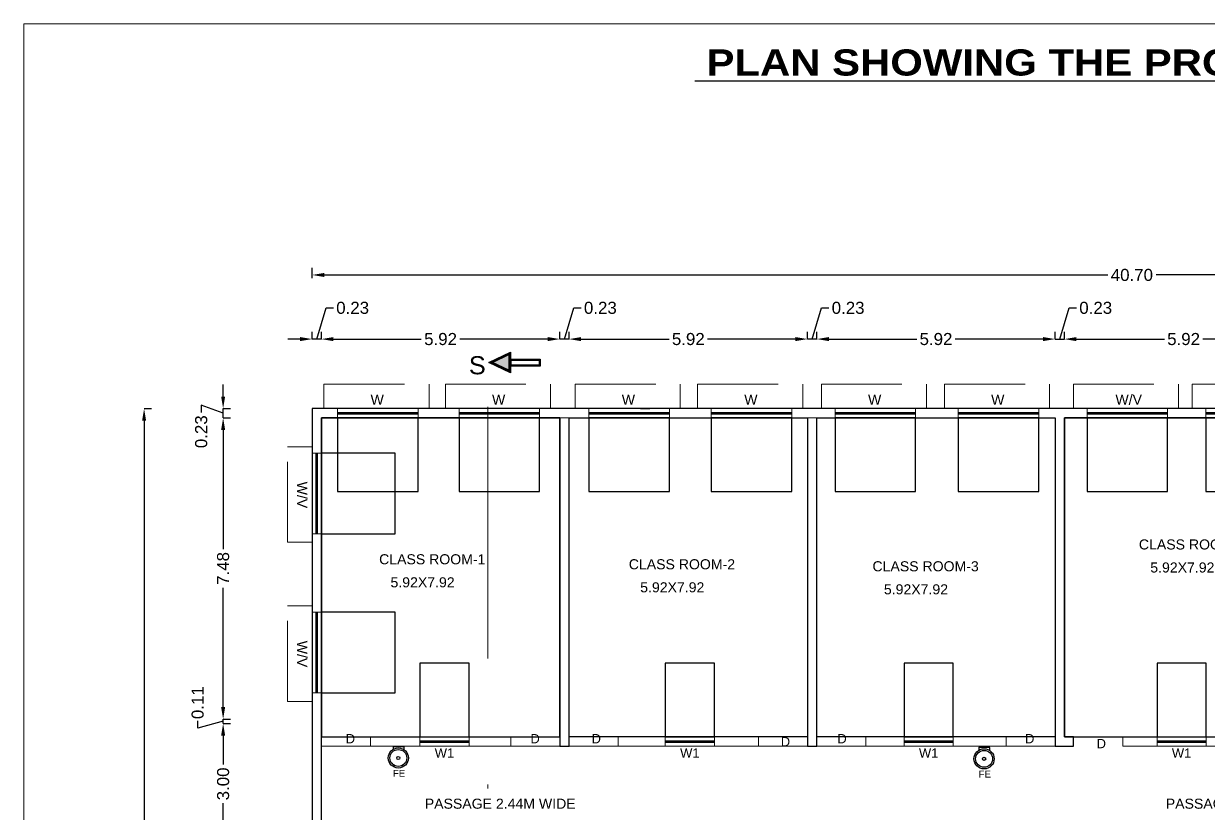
# Model space of a CAD drawing. Header units: metres. Extents: x -278 to 15491, y -352 to 277.
# Drawn here: x 15262.32 to 15291.73, y -268.6 to -248.99 of the extents above; entities that cross this region are included whole.
import ezdxf

# ---------------------------------------------------------------- set-up
doc = ezdxf.new("R2010")
doc.units = ezdxf.units.M
doc.header["$MEASUREMENT"] = 0
doc.linetypes.add('CABLIN', pattern=[0.35, 0.25, -0.1])
doc.linetypes.add('DASHDOT2', pattern=[0.5, 0.25, -0.125, 0, -0.125])
for name, color, linetype in [('0 @ 1', 7, 'Continuous'), ('BLK_1_FLR_1_BLT_UP_AREA', 26, 'Continuous'), ('BLK_1_FLR_1_CARPET_AREA', 25, 'Continuous'), ('BLK_1_FLR_1_REGULAR_ROOM_1', 117, 'Continuous')]:
    doc.layers.add(name, color=color, linetype=linetype)
doc.layers.add('BLK_1_FLR_1_ROOM_1_LIGHT_VENTILATION_1', color=232, linetype='Continuous', lineweight=30)
doc.styles.add('56', font='')
doc.styles.add('arial', font='arial.ttf')
doc.styles.get("Standard").update_dxf_attribs({"font": 'arial.ttf'})
doc.styles.get('56').set_extended_font_data('Arial Black')
doc.dimstyles.new('Annotative', dxfattribs={"dimscale": 0, "dimtxt": 0.3, "dimasz": 0.3, "dimexe": 0.18, "dimexo": 0.0625, "dimgap": 0.09, "dimtad": 0, "dimzin": 0, "dimdsep": 46, "dimtxsty": 'Standard', "dimcen": 0.09, "dimadec": 0, "dimazin": 0, "dimtfac": 1, "dimtofl": 0, "dimtmove": 0, "dimatfit": 3, "dimfxl": 0, "dimtolj": 1, "dimtzin": 0, "dimarcsym": 0})

# ---------------------------------------------------------------- blocks, each defined once
blk = doc.blocks.new('*D99')
at = {"color": 0, "lineweight": -2, "ltscale": 10}
for p, q in [((15267.273, -266.368), (15267.453, -266.368)), ((15267.273, -266.668), (15267.273, -267.389)), ((15267.273, -269.069), (15267.273, -268.347)), ((15267.273, -269.369), (15267.453, -269.369))]:
    blk.add_line(p, q, dxfattribs=at)
at = {"color": 0, "lineweight": 0, "ltscale": 10}
for points in [[(15267.223, -266.668), (15267.323, -266.668), (15267.273, -266.368)], [(15267.223, -269.069), (15267.323, -269.069), (15267.273, -269.369)]]:
    blk.add_solid(points, dxfattribs=at)
at = {"layer": 'Defpoints', "color": 0, "lineweight": 0, "ltscale": 10}
for p in [(15267.273, -266.368), (15267.273, -266.368), (15267.273, -269.369)]:
    blk.add_point(p, dxfattribs=at)
at = {"color": 0, "lineweight": 0, "ltscale": 10, "insert": (15267.273, -267.868), "char_height": 0.3, "attachment_point": 5, "rotation": 90}
blk.add_mtext('\\A1;3.00', dxfattribs=at)
blk = doc.blocks.new('*D100')
at = {"color": 0, "lineweight": -2, "ltscale": 10}
for p, q in [((15267.273, -265.958), (15267.273, -265.658)), ((15266.641, -266.482), (15266.641, -266.302)), ((15267.273, -266.313), (15266.641, -266.482)), ((15267.273, -266.258), (15267.453, -266.258)), ((15267.273, -266.368), (15267.273, -266.258)), ((15267.273, -266.368), (15267.453, -266.368)), ((15267.273, -266.668), (15267.273, -266.968))]:
    blk.add_line(p, q, dxfattribs=at)
at = {"color": 0, "lineweight": 0, "ltscale": 10}
for points in [[(15267.223, -265.958), (15267.323, -265.958), (15267.273, -266.258)], [(15267.223, -266.668), (15267.323, -266.668), (15267.273, -266.368)]]:
    blk.add_solid(points, dxfattribs=at)
at = {"layer": 'Defpoints', "color": 0, "lineweight": 0, "ltscale": 10}
for p in [(15267.273, -266.258), (15267.273, -266.258), (15267.273, -266.368)]:
    blk.add_point(p, dxfattribs=at)
at = {"color": 0, "lineweight": 0, "ltscale": 10, "insert": (15266.641, -265.851), "char_height": 0.3, "attachment_point": 5, "rotation": 90}
blk.add_mtext('\\A1;0.11', dxfattribs=at)
blk = doc.blocks.new('*D101')
at = {"color": 0, "lineweight": -2, "ltscale": 10}
for p, q in [((15267.273, -258.778), (15267.453, -258.778)), ((15267.273, -259.078), (15267.273, -262.039)), ((15267.273, -265.958), (15267.273, -262.996)), ((15267.273, -266.258), (15267.453, -266.258))]:
    blk.add_line(p, q, dxfattribs=at)
at = {"color": 0, "lineweight": 0, "ltscale": 10}
for points in [[(15267.223, -259.078), (15267.323, -259.078), (15267.273, -258.778)], [(15267.223, -265.958), (15267.323, -265.958), (15267.273, -266.258)]]:
    blk.add_solid(points, dxfattribs=at)
at = {"layer": 'Defpoints', "color": 0, "lineweight": 0, "ltscale": 10}
for p in [(15267.273, -258.778), (15267.273, -258.778), (15267.273, -266.258)]:
    blk.add_point(p, dxfattribs=at)
at = {"color": 0, "lineweight": 0, "ltscale": 10, "insert": (15267.273, -262.518), "char_height": 0.3, "attachment_point": 5, "rotation": 90}
blk.add_mtext('\\A1;7.48', dxfattribs=at)
blk = doc.blocks.new('*D102')
at = {"color": 0, "lineweight": -2, "ltscale": 10}
for p, q in [((15267.273, -258.249), (15267.273, -257.949)), ((15267.273, -258.664), (15266.729, -258.463)), ((15266.729, -258.463), (15266.729, -258.643)), ((15267.273, -258.549), (15267.453, -258.549)), ((15267.273, -258.778), (15267.273, -258.549)), ((15267.273, -258.778), (15267.453, -258.778)), ((15267.273, -259.078), (15267.273, -259.378))]:
    blk.add_line(p, q, dxfattribs=at)
at = {"color": 0, "lineweight": 0, "ltscale": 10}
for points in [[(15267.223, -258.249), (15267.323, -258.249), (15267.273, -258.549)], [(15267.223, -259.078), (15267.323, -259.078), (15267.273, -258.778)]]:
    blk.add_solid(points, dxfattribs=at)
at = {"layer": 'Defpoints', "color": 0, "lineweight": 0, "ltscale": 10}
for p in [(15267.273, -258.549), (15267.273, -258.549), (15267.273, -258.778)]:
    blk.add_point(p, dxfattribs=at)
at = {"color": 0, "lineweight": 0, "ltscale": 10, "insert": (15266.729, -259.123), "char_height": 0.3, "attachment_point": 5, "rotation": 90}
blk.add_mtext('\\A1;0.23', dxfattribs=at)
blk = doc.blocks.new('*D103')
at = {"color": 0, "lineweight": -2, "ltscale": 10}
for p, q in [((15265.311, -258.549), (15265.491, -258.549)), ((15265.311, -258.849), (15265.311, -272.965)), ((15265.311, -288.269), (15265.311, -274.154)), ((15265.311, -288.569), (15265.491, -288.569))]:
    blk.add_line(p, q, dxfattribs=at)
at = {"color": 0, "lineweight": 0, "ltscale": 10}
for points in [[(15265.261, -258.849), (15265.361, -258.849), (15265.311, -258.549)], [(15265.261, -288.269), (15265.361, -288.269), (15265.311, -288.569)]]:
    blk.add_solid(points, dxfattribs=at)
at = {"layer": 'Defpoints', "color": 0, "lineweight": 0, "ltscale": 10}
for p in [(15265.311, -258.549), (15265.311, -258.549), (15265.311, -288.569)]:
    blk.add_point(p, dxfattribs=at)
at = {"color": 0, "lineweight": 0, "ltscale": 10, "insert": (15265.311, -273.559), "char_height": 0.3, "attachment_point": 5, "rotation": 90}
blk.add_mtext('\\A1;30.02', dxfattribs=at)
blk = doc.blocks.new('*D106')
at = {"color": 0, "lineweight": -2, "ltscale": 10}
for p, q in [((15288.157, -256.823), (15288.157, -256.643)), ((15294.077, -256.823), (15294.077, -256.643)), ((15288.457, -256.823), (15290.639, -256.823)), ((15293.777, -256.823), (15291.595, -256.823))]:
    blk.add_line(p, q, dxfattribs=at)
at = {"color": 0, "lineweight": 0, "ltscale": 10}
for points in [[(15288.457, -256.773), (15288.457, -256.873), (15288.157, -256.823)], [(15293.777, -256.773), (15293.777, -256.873), (15294.077, -256.823)]]:
    blk.add_solid(points, dxfattribs=at)
at = {"layer": 'Defpoints', "color": 0, "lineweight": 0, "ltscale": 10}
for p in [(15288.157, -256.823), (15294.077, -256.823), (15294.077, -256.823)]:
    blk.add_point(p, dxfattribs=at)
at = {"color": 0, "lineweight": 0, "ltscale": 10, "insert": (15291.117, -256.823), "char_height": 0.3, "attachment_point": 5}
blk.add_mtext('\\A1;5.92', dxfattribs=at)
blk = doc.blocks.new('*D110')
at = {"color": 0, "lineweight": -2, "ltscale": 10}
for p, q in [((15281.896, -256.823), (15282.128, -256.048)), ((15282.128, -256.048), (15282.308, -256.048)), ((15281.781, -256.823), (15281.781, -256.643)), ((15282.011, -256.823), (15282.011, -256.643)), ((15281.481, -256.823), (15281.181, -256.823)), ((15282.011, -256.823), (15281.781, -256.823)), ((15282.311, -256.823), (15282.611, -256.823))]:
    blk.add_line(p, q, dxfattribs=at)
at = {"color": 0, "lineweight": 0, "ltscale": 10}
for points in [[(15281.481, -256.773), (15281.481, -256.873), (15281.781, -256.823)], [(15282.311, -256.773), (15282.311, -256.873), (15282.011, -256.823)]]:
    blk.add_solid(points, dxfattribs=at)
at = {"layer": 'Defpoints', "color": 0, "lineweight": 0, "ltscale": 10}
for p in [(15281.781, -256.823), (15281.781, -256.823), (15282.011, -256.823)]:
    blk.add_point(p, dxfattribs=at)
at = {"color": 0, "lineweight": 0, "ltscale": 10, "insert": (15282.788, -256.048), "char_height": 0.3, "attachment_point": 5}
blk.add_mtext('\\A1;0.23', dxfattribs=at)
blk = doc.blocks.new('*D111')
at = {"color": 0, "lineweight": -2, "ltscale": 10}
for p, q in [((15275.861, -256.823), (15275.861, -256.643)), ((15281.781, -256.823), (15281.781, -256.643)), ((15276.161, -256.823), (15278.342, -256.823)), ((15281.481, -256.823), (15279.299, -256.823))]:
    blk.add_line(p, q, dxfattribs=at)
at = {"color": 0, "lineweight": 0, "ltscale": 10}
for points in [[(15276.161, -256.773), (15276.161, -256.873), (15275.861, -256.823)], [(15281.481, -256.773), (15281.481, -256.873), (15281.781, -256.823)]]:
    blk.add_solid(points, dxfattribs=at)
at = {"layer": 'Defpoints', "color": 0, "lineweight": 0, "ltscale": 10}
for p in [(15275.861, -256.823), (15275.861, -256.823), (15281.781, -256.823)]:
    blk.add_point(p, dxfattribs=at)
at = {"color": 0, "lineweight": 0, "ltscale": 10, "insert": (15278.821, -256.823), "char_height": 0.3, "attachment_point": 5}
blk.add_mtext('\\A1;5.92', dxfattribs=at)
blk = doc.blocks.new('*D112')
at = {"color": 0, "lineweight": -2, "ltscale": 10}
for p, q in [((15275.746, -256.823), (15275.978, -256.048)), ((15275.978, -256.048), (15276.158, -256.048)), ((15275.631, -256.823), (15275.631, -256.643)), ((15275.861, -256.823), (15275.861, -256.643)), ((15275.331, -256.823), (15275.031, -256.823)), ((15275.861, -256.823), (15275.631, -256.823)), ((15276.161, -256.823), (15276.461, -256.823))]:
    blk.add_line(p, q, dxfattribs=at)
at = {"color": 0, "lineweight": 0, "ltscale": 10}
for points in [[(15275.331, -256.773), (15275.331, -256.873), (15275.631, -256.823)], [(15276.161, -256.773), (15276.161, -256.873), (15275.861, -256.823)]]:
    blk.add_solid(points, dxfattribs=at)
at = {"layer": 'Defpoints', "color": 0, "lineweight": 0, "ltscale": 10}
for p in [(15275.631, -256.823), (15275.631, -256.823), (15275.861, -256.823)]:
    blk.add_point(p, dxfattribs=at)
at = {"color": 0, "lineweight": 0, "ltscale": 10, "insert": (15276.638, -256.048), "char_height": 0.3, "attachment_point": 5}
blk.add_mtext('\\A1;0.23', dxfattribs=at)
blk = doc.blocks.new('*D113')
at = {"color": 0, "lineweight": -2, "ltscale": 10}
for p, q in [((15269.711, -256.823), (15269.711, -256.643)), ((15275.631, -256.823), (15275.631, -256.643)), ((15270.011, -256.823), (15272.192, -256.823)), ((15275.331, -256.823), (15273.149, -256.823))]:
    blk.add_line(p, q, dxfattribs=at)
at = {"color": 0, "lineweight": 0, "ltscale": 10}
for points in [[(15270.011, -256.773), (15270.011, -256.873), (15269.711, -256.823)], [(15275.331, -256.773), (15275.331, -256.873), (15275.631, -256.823)]]:
    blk.add_solid(points, dxfattribs=at)
at = {"layer": 'Defpoints', "color": 0, "lineweight": 0, "ltscale": 10}
for p in [(15269.711, -256.823), (15269.711, -256.823), (15275.631, -256.823)]:
    blk.add_point(p, dxfattribs=at)
at = {"color": 0, "lineweight": 0, "ltscale": 10, "insert": (15272.671, -256.823), "char_height": 0.3, "attachment_point": 5}
blk.add_mtext('\\A1;5.92', dxfattribs=at)
blk = doc.blocks.new('*D114')
at = {"color": 0, "lineweight": -2, "ltscale": 10}
for p, q in [((15269.596, -256.823), (15269.829, -256.048)), ((15269.829, -256.048), (15270.009, -256.048)), ((15269.482, -256.823), (15269.482, -256.643)), ((15269.711, -256.823), (15269.711, -256.643)), ((15269.182, -256.823), (15268.882, -256.823)), ((15269.711, -256.823), (15269.482, -256.823)), ((15270.011, -256.823), (15270.311, -256.823))]:
    blk.add_line(p, q, dxfattribs=at)
at = {"color": 0, "lineweight": 0, "ltscale": 10}
for points in [[(15269.182, -256.773), (15269.182, -256.873), (15269.482, -256.823)], [(15270.011, -256.773), (15270.011, -256.873), (15269.711, -256.823)]]:
    blk.add_solid(points, dxfattribs=at)
at = {"layer": 'Defpoints', "color": 0, "lineweight": 0, "ltscale": 10}
for p in [(15269.482, -256.823), (15269.482, -256.823), (15269.711, -256.823)]:
    blk.add_point(p, dxfattribs=at)
at = {"color": 0, "lineweight": 0, "ltscale": 10, "insert": (15270.488, -256.048), "char_height": 0.3, "attachment_point": 5}
blk.add_mtext('\\A1;0.23', dxfattribs=at)
blk = doc.blocks.new('*D115')
at = {"color": 0, "lineweight": -2, "ltscale": 10}
for p, q in [((15282.011, -256.823), (15282.011, -256.643)), ((15287.928, -256.823), (15287.928, -256.643)), ((15282.311, -256.823), (15284.491, -256.823)), ((15287.628, -256.823), (15285.448, -256.823))]:
    blk.add_line(p, q, dxfattribs=at)
at = {"color": 0, "lineweight": 0, "ltscale": 10}
for points in [[(15282.311, -256.773), (15282.311, -256.873), (15282.011, -256.823)], [(15287.628, -256.773), (15287.628, -256.873), (15287.928, -256.823)]]:
    blk.add_solid(points, dxfattribs=at)
at = {"layer": 'Defpoints', "color": 0, "lineweight": 0, "ltscale": 10}
for p in [(15282.011, -256.823), (15287.928, -256.823), (15287.928, -256.823)]:
    blk.add_point(p, dxfattribs=at)
at = {"color": 0, "lineweight": 0, "ltscale": 10, "insert": (15284.97, -256.823), "char_height": 0.3, "attachment_point": 5}
blk.add_mtext('\\A1;5.92', dxfattribs=at)
blk = doc.blocks.new('*D116')
at = {"color": 0, "lineweight": -2, "ltscale": 10}
for p, q in [((15288.043, -256.823), (15288.275, -256.048)), ((15288.275, -256.048), (15288.455, -256.048)), ((15287.928, -256.823), (15287.928, -256.643)), ((15288.157, -256.823), (15288.157, -256.643)), ((15287.628, -256.823), (15287.328, -256.823)), ((15287.928, -256.823), (15288.157, -256.823)), ((15288.457, -256.823), (15288.757, -256.823))]:
    blk.add_line(p, q, dxfattribs=at)
at = {"color": 0, "lineweight": 0, "ltscale": 10}
for points in [[(15287.628, -256.773), (15287.628, -256.873), (15287.928, -256.823)], [(15288.457, -256.773), (15288.457, -256.873), (15288.157, -256.823)]]:
    blk.add_solid(points, dxfattribs=at)
at = {"layer": 'Defpoints', "color": 0, "lineweight": 0, "ltscale": 10}
for p in [(15287.928, -256.823), (15288.157, -256.823), (15288.157, -256.823)]:
    blk.add_point(p, dxfattribs=at)
at = {"color": 0, "lineweight": 0, "ltscale": 10, "insert": (15288.935, -256.048), "char_height": 0.3, "attachment_point": 5}
blk.add_mtext('\\A1;0.23', dxfattribs=at)
blk = doc.blocks.new('*D117')
at = {"color": 0, "lineweight": -2, "ltscale": 10}
for p, q in [((15269.482, -255.308), (15269.482, -255.051)), ((15269.782, -255.231), (15289.232, -255.231)), ((15309.885, -255.231), (15290.435, -255.231)), ((15310.185, -255.308), (15310.185, -255.051))]:
    blk.add_line(p, q, dxfattribs=at)
at = {"color": 0, "lineweight": 0, "ltscale": 10}
for points in [[(15269.782, -255.181), (15269.782, -255.281), (15269.482, -255.231)], [(15309.885, -255.181), (15309.885, -255.281), (15310.185, -255.231)]]:
    blk.add_solid(points, dxfattribs=at)
at = {"layer": 'Defpoints', "color": 0, "lineweight": 0, "ltscale": 10}
for p in [(15310.185, -255.231), (15269.482, -255.371), (15310.185, -255.371)]:
    blk.add_point(p, dxfattribs=at)
at = {"color": 0, "lineweight": 0, "ltscale": 10, "insert": (15289.833, -255.231), "char_height": 0.3, "attachment_point": 5}
blk.add_mtext('\\A1;40.70', dxfattribs=at)
blk = doc.blocks.new('GRT')
for p, q in [((5950.794, 119.102), (5950.794, 118.996)), ((5951.195, 118.984), (5951.195, 119.09))]:
    blk.add_line(p, q)
at = {"linetype": 'ByBlock', "ltscale": 0.5}
blk.add_line((5950.794, 119.102), (5951.195, 119.102), dxfattribs=at)
for radius in [0.367, 0.308, 0.0591]:
    blk.add_circle((5950.985, 118.683), radius)
blk = doc.blocks.new('GRYTI')
at = {"lineweight": 0, "xscale": 0.6810746850801825, "yscale": 0.6810746850801825, "zscale": 0.6810746850801825}
blk.add_blockref('GRT', (11224.832, -379.269), dxfattribs=at)
at = {"lineweight": 0}
blk.add_text('FE', height=0.1703, dxfattribs=at).set_placement((15277.764, -298.902))
blk = doc.blocks.new('dryyi')
at = {"lineweight": -2, "ltscale": 10}
h = blk.add_hatch(color=1, dxfattribs=at)
h.dxf.hatch_style = 1
h.paths.add_polyline_path([(7748.02, 495.873), (7747.828, 496.277), (7747.635, 495.873)])
at = {"color": 1, "lineweight": -2, "ltscale": 10}
for points in [[(7747.571, 495.833), (7747.828, 496.369), (7748.084, 495.833)], [(7747.603, 495.853), (7747.828, 496.323), (7748.052, 495.853)], [(7747.635, 495.873), (7747.828, 496.277), (7748.02, 495.873)], [(7747.738, 495.832), (7747.905, 495.832), (7747.905, 495.096), (7747.738, 495.096)], [(7747.758, 495.812), (7747.885, 495.812), (7747.885, 495.116), (7747.758, 495.116)]]:
    blk.add_lwpolyline(points, close=True, dxfattribs=at)

msp = doc.modelspace()

# ---------------------------------------------------------------- linework, layer by layer
at = {"linetype": 'CABLIN', "lineweight": 0, "ltscale": 8}
for p, q in [((15269.775, -258.549), (15269.775, -257.939)), ((15269.775, -257.939), (15272.385, -257.939)), ((15272.385, -257.939), (15272.385, -258.549)), ((15272.79, -258.549), (15272.79, -257.939)), ((15272.79, -257.939), (15275.4, -257.939)), ((15275.4, -257.939), (15275.4, -258.549)), ((15276.011, -258.549), (15276.011, -257.939)), ((15276.011, -257.939), (15278.621, -257.939)), ((15278.621, -257.939), (15278.621, -258.549)), ((15279.052, -258.549), (15279.052, -257.939)), ((15279.052, -257.939), (15281.662, -257.939)), ((15281.662, -257.939), (15281.662, -258.549)), ((15282.125, -258.549), (15282.125, -257.939)), ((15282.125, -257.939), (15284.735, -257.939)), ((15284.735, -257.939), (15284.735, -258.549)), ((15285.181, -258.549), (15285.181, -257.939)), ((15285.181, -257.939), (15287.791, -257.939)), ((15287.791, -257.939), (15287.791, -258.549)), ((15288.38, -258.549), (15288.38, -257.939)), ((15288.38, -257.939), (15290.99, -257.939)), ((15290.99, -257.939), (15290.99, -258.549)), ((15291.332, -258.549), (15291.332, -257.939)), ((15291.332, -257.939), (15293.942, -257.939)), ((15268.872, -261.869), (15268.872, -259.494)), ((15268.872, -259.494), (15269.482, -259.494)), ((15269.482, -261.869), (15268.872, -261.869)), ((15268.872, -265.819), (15268.872, -263.444)), ((15268.872, -263.444), (15269.482, -263.444)), ((15269.482, -265.819), (15268.872, -265.819))]:
    msp.add_line(p, q, dxfattribs=at)
at = {"lineweight": 0}
for p, q in [((15310.185, -258.549), (15269.482, -258.549)), ((15269.482, -258.549), (15269.482, -288.569)), ((15269.711, -269.369), (15269.711, -258.778)), ((15287.928, -258.778), (15269.711, -258.778)), ((15275.631, -266.931), (15275.631, -258.778)), ((15275.861, -266.931), (15275.861, -258.778)), ((15277.635, -258.552), (15277.863, -258.552)), ((15281.781, -266.931), (15281.781, -258.778)), ((15282.011, -266.931), (15282.011, -258.778)), ((15287.928, -266.931), (15287.928, -258.778)), ((15288.157, -266.702), (15288.157, -258.778)), ((15288.157, -258.778), (15294.077, -258.778)), ((15270.931, -266.931), (15270.931, -266.702)), ((15274.411, -266.931), (15274.411, -266.702)), ((15277.081, -266.931), (15277.081, -266.702)), ((15280.561, -266.931), (15280.561, -266.702)), ((15283.231, -266.702), (15286.708, -266.702)), ((15283.231, -266.931), (15283.231, -266.702)), ((15286.708, -266.931), (15286.708, -266.702)), ((15288.157, -266.702), (15288.386, -266.702)), ((15288.386, -266.931), (15288.386, -266.702)), ((15289.606, -266.702), (15292.629, -266.702)), ((15289.606, -266.931), (15289.606, -266.702)), ((15282.443, -266.931), (15288.386, -266.931)), ((15289.606, -266.931), (15292.629, -266.931))]:
    msp.add_line(p, q, dxfattribs=at)
at = {"lineweight": 0, "ltscale": 10}
for p, q in [((15270.115, -258.778), (15270.115, -258.549)), ((15270.115, -258.644), (15272.115, -258.644)), ((15270.115, -258.664), (15272.115, -258.664)), ((15270.115, -258.684), (15272.115, -258.684)), ((15272.115, -258.778), (15272.115, -258.549)), ((15273.13, -258.778), (15273.13, -258.549)), ((15273.13, -258.644), (15275.13, -258.644)), ((15273.13, -258.664), (15275.13, -258.664)), ((15273.13, -258.684), (15275.13, -258.684)), ((15275.13, -258.778), (15275.13, -258.549)), ((15276.351, -258.778), (15276.351, -258.549)), ((15276.351, -258.644), (15278.351, -258.644)), ((15276.351, -258.664), (15278.351, -258.664)), ((15276.351, -258.684), (15278.351, -258.684)), ((15278.351, -258.778), (15278.351, -258.549)), ((15279.392, -258.778), (15279.392, -258.549)), ((15279.392, -258.644), (15281.392, -258.644)), ((15279.392, -258.664), (15281.392, -258.664)), ((15279.392, -258.684), (15281.392, -258.684)), ((15281.392, -258.778), (15281.392, -258.549)), ((15282.465, -258.778), (15282.465, -258.549)), ((15282.465, -258.644), (15284.465, -258.644)), ((15282.465, -258.664), (15284.465, -258.664)), ((15282.465, -258.684), (15284.465, -258.684)), ((15284.465, -258.778), (15284.465, -258.549)), ((15285.521, -258.778), (15285.521, -258.549)), ((15285.521, -258.644), (15287.521, -258.644)), ((15285.521, -258.664), (15287.521, -258.664)), ((15285.521, -258.684), (15287.521, -258.684)), ((15287.521, -258.778), (15287.521, -258.549)), ((15288.72, -258.778), (15288.72, -258.549)), ((15288.72, -258.644), (15290.72, -258.644)), ((15288.72, -258.664), (15290.72, -258.664)), ((15288.72, -258.684), (15290.72, -258.684)), ((15290.72, -258.778), (15290.72, -258.549)), ((15291.672, -258.778), (15291.672, -258.549)), ((15291.672, -258.644), (15293.672, -258.644)), ((15291.672, -258.664), (15293.672, -258.664)), ((15291.672, -258.684), (15293.672, -258.684)), ((15269.711, -259.656), (15269.482, -259.656)), ((15269.576, -261.656), (15269.576, -259.656)), ((15269.596, -261.656), (15269.596, -259.656)), ((15269.616, -261.656), (15269.616, -259.656)), ((15269.711, -261.656), (15269.482, -261.656)), ((15287.928, -263.261), (15287.928, -263.371)), ((15269.711, -263.606), (15269.482, -263.606)), ((15269.576, -265.606), (15269.576, -263.606)), ((15269.596, -265.606), (15269.596, -263.606)), ((15269.616, -265.606), (15269.616, -263.606)), ((15269.711, -265.606), (15269.482, -265.606)), ((15274.411, -266.702), (15270.931, -266.702)), ((15272.157, -266.702), (15272.157, -266.931)), ((15273.377, -266.702), (15273.377, -266.931)), ((15280.561, -266.702), (15277.081, -266.702)), ((15278.249, -266.702), (15278.249, -266.931)), ((15279.469, -266.702), (15279.469, -266.931)), ((15284.178, -266.702), (15284.178, -266.931)), ((15285.398, -266.702), (15285.398, -266.931)), ((15290.457, -266.702), (15290.457, -266.931)), ((15291.677, -266.702), (15291.677, -266.931)), ((15282.443, -266.931), (15269.712, -266.931)), ((15272.157, -266.796), (15273.377, -266.796)), ((15272.157, -266.816), (15273.377, -266.816)), ((15272.157, -266.836), (15273.377, -266.836)), ((15278.249, -266.796), (15279.469, -266.796)), ((15278.249, -266.816), (15279.469, -266.816)), ((15278.249, -266.836), (15279.469, -266.836)), ((15284.178, -266.796), (15285.398, -266.796)), ((15284.178, -266.816), (15285.398, -266.816)), ((15284.178, -266.836), (15285.398, -266.836)), ((15290.457, -266.796), (15291.677, -266.796)), ((15290.457, -266.816), (15291.677, -266.816)), ((15290.457, -266.836), (15291.677, -266.836))]:
    msp.add_line(p, q, dxfattribs=at)
msp.add_lwpolyline([(15262.322, -248.991), (15382.947, -248.991), (15382.947, -334.031), (15262.322, -334.031)], close=True, dxfattribs=at)
at = {"linetype": 'DASHDOT2', "lineweight": 0, "ltscale": 25}
msp.add_lwpolyline([(15273.846, -289.957), (15273.846, -257.142)], dxfattribs=at)
at = {"layer": 'BLK_1_FLR_1_BLT_UP_AREA', "color": 26}
msp.add_lwpolyline([(15288.378, -288.569), (15288.378, -276.226), (15291.73, -276.226), (15291.73, -288.569), (15310.185, -288.569), (15310.185, -258.549), (15269.482, -258.549), (15269.482, -288.569)], close=True, dxfattribs=at)
at = {"layer": 'BLK_1_FLR_1_CARPET_AREA', "color": 15}
msp.add_lwpolyline([(15269.711, -269.369), (15269.711, -258.778), (15275.631, -258.778), (15275.631, -266.931), (15275.861, -266.931), (15275.861, -258.778), (15281.781, -258.778), (15281.781, -266.931), (15282.011, -266.931), (15282.011, -258.778), (15287.928, -258.778), (15287.928, -266.931), (15288.386, -266.931), (15288.386, -266.702), (15288.157, -266.702), (15288.157, -258.778), (15294.077, -258.778)], dxfattribs=at)
at = {"layer": 'BLK_1_FLR_1_REGULAR_ROOM_1', "color": 3}
for points in [[(15275.631, -258.778), (15269.711, -258.778), (15269.711, -266.702), (15275.631, -266.702)], [(15275.861, -258.778), (15281.781, -258.778), (15281.781, -266.702), (15275.861, -266.702)], [(15282.011, -258.778), (15287.928, -258.778), (15287.928, -266.702), (15282.011, -266.702)], [(15288.157, -266.702), (15294.077, -266.702), (15294.077, -258.778), (15288.157, -258.778)]]:
    msp.add_lwpolyline(points, close=True, dxfattribs=at)
at = {"layer": 'BLK_1_FLR_1_ROOM_1_LIGHT_VENTILATION_1', "color": 1}
for points in [[(15272.115, -258.778), (15270.115, -258.778), (15270.115, -260.608), (15272.115, -260.608)], [(15275.13, -258.778), (15273.13, -258.778), (15273.13, -260.608), (15275.13, -260.608)], [(15278.351, -258.778), (15276.351, -258.778), (15276.351, -260.608), (15278.351, -260.608)], [(15281.392, -258.778), (15279.392, -258.778), (15279.392, -260.608), (15281.392, -260.608)], [(15284.465, -258.778), (15282.465, -258.778), (15282.465, -260.608), (15284.465, -260.608)], [(15287.521, -258.778), (15285.521, -258.778), (15285.521, -260.608), (15287.521, -260.608)], [(15290.72, -258.778), (15288.72, -258.778), (15288.72, -260.608), (15290.72, -260.608)], [(15293.672, -258.778), (15291.672, -258.778), (15291.672, -260.608), (15293.672, -260.608)], [(15269.711, -259.656), (15269.711, -261.656), (15271.541, -261.656), (15271.541, -259.656)], [(15269.711, -263.606), (15269.711, -265.606), (15271.541, -265.606), (15271.541, -263.606)], [(15273.377, -264.872), (15272.157, -264.872), (15272.157, -266.702), (15273.377, -266.702)], [(15279.469, -264.872), (15278.249, -264.872), (15278.249, -266.702), (15279.469, -266.702)], [(15285.398, -264.872), (15284.178, -264.872), (15284.178, -266.702), (15285.398, -266.702)], [(15291.677, -264.872), (15290.457, -264.872), (15290.457, -266.702), (15291.677, -266.702)]]:
    msp.add_lwpolyline(points, close=True, dxfattribs=at)

# ---------------------------------------------------------------- block references
at = {"lineweight": -2, "rotation": 89.99999999999999}
msp.add_blockref('dryyi', (15770.237, -8005.229), dxfattribs=at)
at = {"lineweight": 0}
for p in [(-6.275, 31.213), (8.266, 31.192)]:
    msp.add_blockref('GRYTI', p, dxfattribs=at)

# ---------------------------------------------------------------- texts
for s, height, style, p in [('%%U PLAN SHOWING THE PROPOSED CONSTRUCTION OF A GROUND FLOOR, FIRST FLOOR AND SECOND FLOOR  OF A SCHOOL BUILDING ', 0.65, '56', (15278.985, -250.279)), ('S', 0.45, 'arial', (15273.373, -257.697))]:
    msp.add_text(s, height=height, dxfattribs=dict(style=style)).set_placement(p)
for s, height, p in [('W', 0.25, (15270.933, -258.452)), ('W', 0.25, (15273.948, -258.452)), ('W', 0.25, (15277.169, -258.452)), ('W', 0.25, (15280.21, -258.452)), ('W', 0.25, (15283.283, -258.452)), ('W', 0.25, (15286.339, -258.452)), ('W/V', 0.25, (15289.425, -258.452)), ('CLASS ROOM-4', 0.25, (15290.007, -262.047)), ('CLASS ROOM-1', 0.25, (15271.145, -262.415)), ('CLASS ROOM-2', 0.25, (15277.343, -262.539)), ('CLASS ROOM-3', 0.25, (15283.393, -262.589)), ('5.92X7.92', 0.25, (15290.29, -262.619)), ('5.92X7.92', 0.25, (15271.428, -262.987)), ('5.92X7.92', 0.25, (15277.627, -263.111)), ('5.92X7.92', 0.25, (15283.677, -263.161)), ('D', 0.23, (15270.317, -266.86)), ('D', 0.23, (15274.902, -266.86)), ('D', 0.23, (15276.421, -266.86)), ('D', 0.23, (15281.117, -266.934)), ('D', 0.23, (15282.522, -266.86)), ('D', 0.23, (15287.181, -266.86)), ('W1', 0.23, (15272.526, -267.217)), ('W1', 0.23, (15278.618, -267.217)), ('W1', 0.23, (15284.547, -267.217)), ('D', 0.23, (15288.959, -266.982)), ('W1', 0.23, (15290.826, -267.217)), ('PASSAGE 2.44M WIDE', 0.25, (15272.279, -268.484)), ('PASSAGE 2.44M WIDE', 0.25, (15290.675, -268.484))]:
    msp.add_text(s, height=height, dxfattribs=at).set_placement(p)
for p in [(15269.11, -260.363), (15269.11, -264.313)]:
    msp.add_text('W/V', height=0.25, rotation=270, dxfattribs=at).set_placement(p)

# ---------------------------------------------------------------- dimensions: what is measured, and where the dimension line sits
at = {"layer": '0 @ 1', "lineweight": 0, "ltscale": 10}
for p1, p2, distance, picture, middle in [((15269.482, -255.371), (15310.185, -255.371), 0.14, '*D117', (15289.833, -255.231)), ((15282.011, -256.823), (15287.928, -256.823), 0, '*D115', (15284.97, -256.823)), ((15288.157, -256.823), (15294.077, -256.823), 0, '*D106', (15291.117, -256.823)), ((15265.311, -288.569), (15265.311, -258.549), 0, '*D103', (15265.311, -273.559))]:
    dim = msp.add_aligned_dim(p1=p1, p2=p2, distance=distance, dimstyle='Annotative', override={"dimscale": 1, "dimtix": 0, "dimtofl": 0, "dimtmove": 0, "dimatfit": 3, "dimfxl": 7.5, "dimfxlon": 1, "dimarcsym": 1}, dxfattribs=at)
    dim.commit()
    dim.dimension.update_dxf_attribs({"geometry": picture, "text_midpoint": middle})
for base, p1, p2, picture, middle in [((15269.482, -256.823), (15269.711, -256.823), (15269.482, -256.823), '*D114', (15270.099, -256.048)), ((15275.631, -256.823), (15275.861, -256.823), (15275.631, -256.823), '*D112', (15276.248, -256.048)), ((15281.781, -256.823), (15282.011, -256.823), (15281.781, -256.823), '*D110', (15282.398, -256.048)), ((15269.711, -256.823), (15275.631, -256.823), (15269.711, -256.823), '*D113', (15272.671, -256.823)), ((15275.861, -256.823), (15281.781, -256.823), (15275.861, -256.823), '*D111', (15278.821, -256.823))]:
    dim = msp.add_linear_dim(base=base, p1=p1, p2=p2, dimstyle='Annotative', override={"dimscale": 1, "dimtix": 0, "dimtofl": 0, "dimtmove": 1, "dimatfit": 3, "dimfxl": 7.5, "dimfxlon": 1, "dimarcsym": 1}, dxfattribs=at)
    dim.commit()
    dim.dimension.update_dxf_attribs({"geometry": picture, "text_midpoint": middle})
for base, p1, p2, angle, picture, middle in [((15288.157, -256.823), (15287.928, -256.823), (15288.157, -256.823), 180, '*D116', (15288.545, -256.048)), ((15267.273, -258.778), (15267.273, -266.258), (15267.273, -258.778), 270, '*D101', (15267.273, -262.518)), ((15267.273, -266.368), (15267.273, -269.369), (15267.273, -266.368), 270, '*D99', (15267.273, -267.868))]:
    dim = msp.add_linear_dim(base=base, p1=p1, p2=p2, angle=angle, dimstyle='Annotative', override={"dimscale": 1, "dimtix": 0, "dimtofl": 0, "dimtmove": 1, "dimatfit": 3, "dimfxl": 7.5, "dimfxlon": 1, "dimarcsym": 1}, dxfattribs=at)
    dim.commit()
    dim.dimension.update_dxf_attribs({"geometry": picture, "text_midpoint": middle})
for base, p1, p2, picture, middle in [((15267.273, -258.549), (15267.273, -258.778), (15267.273, -258.549), '*D102', (15266.729, -258.733)), ((15267.273, -266.258), (15267.273, -266.368), (15267.273, -266.258), '*D100', (15266.641, -266.212))]:
    dim = msp.add_linear_dim(base=base, p1=p1, p2=p2, angle=270, dimstyle='Annotative', override={"dimscale": 1, "dimtix": 0, "dimtofl": 0, "dimtmove": 1, "dimatfit": 3, "dimfxl": 7.5, "dimfxlon": 1, "dimarcsym": 1}, dxfattribs=at)
    dim.commit()
    dim.dimension.update_dxf_attribs({"geometry": picture, "text_midpoint": middle, "dimtype": 128})

doc.saveas('drawing.dxf')
